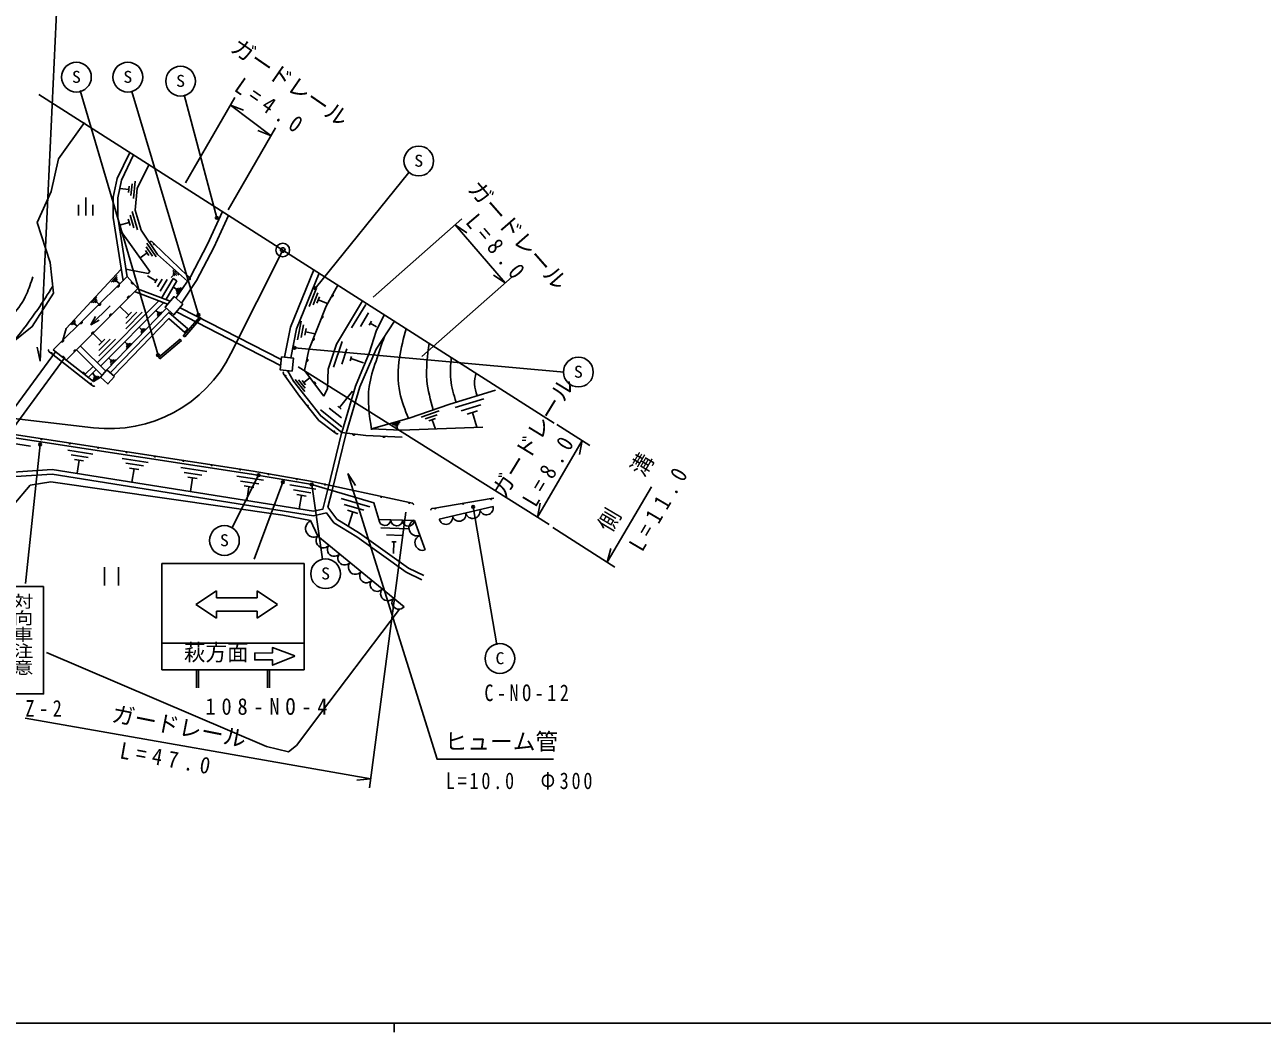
# Model space of a CAD drawing. Units: millimetres, scale not verified. Extents: x 40000 to 680000, y 20000 to 380000.
# Drawn here: x 227280 to 363711, y 204000 to 315096 of the extents above; entities that cross this region are included whole.
import ezdxf
from ezdxf.enums import TextEntityAlignment as Align

# ---------------------------------------------------------------- set-up
doc = ezdxf.new("R2010")
doc.units = ezdxf.units.MM
doc.header["$LTSCALE"] = 1000
doc.header["$PDMODE"] = 32
doc.header["$PDSIZE"] = 500
doc.layers.add('M-BGD', color=7, linetype='Continuous', lineweight=25)
doc.layers.add('M-TTL-BAND', color=7, linetype='Continuous', lineweight=25)
doc.layers.add('M-OTRS', color=6, linetype='Continuous')
doc.styles.add('@ＭＳ ゴシック', font='')
doc.styles.add('ＭＳ ゴシック', font='')
doc.styles.get('@ＭＳ ゴシック').set_extended_font_data('@MS Gothic')
doc.styles.get('ＭＳ ゴシック').set_extended_font_data('MS Gothic')

msp = doc.modelspace()

# ---------------------------------------------------------------- linework, layer by layer
at = {"layer": 'M-BGD'}
for p, q in [((241973, 278655), (233391, 307845)), ((246424, 283106), (239069, 307729)), ((248453, 293804), (244863, 307381)), ((244990, 297671), (250456, 307091)), ((249954, 306226), (254431, 302853)), ((249954, 306226), (251405, 305659)), ((254932, 303718), (249702, 294704)), ((254431, 302853), (252980, 303420)), ((259312, 286029), (269606, 298810)), ((238990, 296269), (239109, 297556)), ((239440, 297830), (239265, 295938)), ((238747, 296940), (237763, 297031)), ((238779, 297281), (238716, 296600)), ((233204, 295245), (233204, 294045)), ((234004, 296045), (234004, 294045)), ((234804, 295245), (234804, 294045)), ((238122, 286863), (237037, 293831)), ((238676, 293669), (238886, 292943)), ((239302, 292714), (238905, 294086)), ((239134, 294502), (239719, 292485)), ((265705, 285067), (275484, 293686)), ((238781, 293306), (237732, 293002)), ((274734, 293025), (280258, 286621)), ((274734, 293025), (276032, 292163)), ((241353, 289594), (240661, 290603)), ((240736, 291003), (241754, 289519)), ((241553, 290945), (241337, 291152)), ((245233, 287420), (241553, 290945)), ((240770, 289935), (239998, 289406)), ((240586, 290203), (240953, 289668)), ((250014, 278838), (255724, 290253)), ((243593, 288073), (244264, 287473)), ((244061, 287462), (243604, 287870)), ((256570, 281763), (259144, 288072)), ((236798, 286719), (237478, 287452)), ((237487, 287226), (237024, 286727)), ((237250, 286736), (237495, 287000)), ((237373, 286868), (237754, 286514)), ((241733, 286865), (240826, 287404)), ((241861, 287080), (241605, 286650)), ((242418, 287039), (241907, 286180)), ((242976, 286999), (242209, 285709)), ((242347, 284963), (243635, 287129)), ((242821, 284781), (244065, 286874)), ((243736, 287558), (243425, 287209)), ((243616, 287666), (243857, 287450)), ((243635, 287129), (244065, 286874)), ((245449, 287212), (245233, 287420)), ((281008, 287282), (271047, 278503)), ((280258, 286621), (278960, 287482)), ((239398, 285669), (243020, 284276)), ((239707, 285979), (243296, 284598)), ((244052, 285907), (243662, 286164)), ((244141, 286042), (243963, 285771)), ((244004, 285572), (244341, 286083)), ((244540, 286124), (244045, 285372)), ((258621, 284039), (259414, 285984)), ((259598, 285546), (259059, 284224)), ((236711, 284111), (234567, 282013)), ((234625, 284430), (235237, 285090)), ((235244, 284886), (234828, 284437)), ((235032, 284445), (235252, 284683)), ((235142, 284564), (235485, 284246)), ((242058, 284646), (235260, 277819)), ((242569, 284449), (235614, 277466)), ((236325, 277055), (242892, 283828)), ((238737, 283085), (237779, 284039)), ((244397, 283892), (255560, 278174)), ((259497, 284408), (259783, 285108)), ((259640, 284758), (260651, 284345)), ((263317, 281679), (264877, 284241)), ((232378, 282018), (232854, 282531)), ((239067, 283417), (238406, 282753)), ((238408, 282165), (239655, 283418)), ((240243, 283419), (238409, 281577)), ((241977, 283351), (241715, 283604)), ((242065, 283442), (241890, 283260)), ((241893, 283102), (242223, 283445)), ((242382, 283448), (241896, 282944)), ((243996, 283423), (255490, 277536)), ((244760, 280796), (246553, 282863)), ((244911, 280665), (246704, 282732)), ((246553, 282863), (246704, 282732)), ((264283, 281822), (265193, 283317)), ((232860, 282373), (232536, 282024)), ((232694, 282030), (232866, 282215)), ((232780, 282122), (233047, 281875)), ((235764, 280102), (234806, 281056)), ((235764, 280102), (234806, 281056)), ((240160, 281496), (239898, 281748)), ((240248, 281586), (240073, 281405)), ((240076, 281246), (240406, 281589)), ((240564, 281592), (240079, 281088)), ((244932, 281171), (245260, 281549)), ((255926, 278433), (256570, 281763)), ((257362, 280334), (257761, 282396)), ((258027, 282002), (257756, 280600)), ((258149, 280866), (258293, 281609)), ((258221, 281237), (259293, 281030)), ((265248, 281966), (265508, 282393)), ((265378, 282180), (266049, 281771)), ((236094, 280434), (235434, 279771)), ((236094, 280434), (235434, 279771)), ((235435, 279182), (236682, 280435)), ((235435, 279182), (236682, 280435)), ((237271, 280436), (235436, 278594)), ((237271, 280436), (235436, 278594)), ((238567, 279866), (238267, 280154)), ((238667, 279969), (238467, 279762)), ((238470, 279581), (238848, 279973)), ((239029, 279976), (238474, 279400)), ((242039, 278391), (244423, 280416)), ((242169, 278239), (244553, 280264)), ((244423, 280416), (244553, 280264)), ((244760, 280796), (244911, 280665)), ((261328, 277324), (262260, 280175)), ((221790, 266926), (230665, 279036)), ((228995, 278010), (228644, 279527)), ((229975, 279043), (230212, 278858)), ((230212, 278858), (234540, 275476)), ((230398, 279244), (234863, 275762)), ((235806, 276427), (232986, 279241)), ((236201, 276881), (233410, 279666)), ((236811, 278073), (236511, 278362)), ((242039, 278391), (242169, 278239)), ((257013, 279483), (286765, 276795)), ((262235, 277684), (262779, 279348)), ((263142, 278045), (263298, 278520)), ((222720, 266165), (231612, 278298)), ((233933, 276578), (234810, 277421)), ((234279, 276217), (235164, 277068)), ((236911, 278177), (236711, 277969)), ((236715, 277788), (237092, 278180)), ((237273, 278183), (236718, 277607)), ((257428, 277366), (285108, 259992)), ((263220, 278283), (264619, 277825)), ((235004, 276321), (234790, 276677)), ((235479, 276307), (234793, 275895)), ((234837, 276071), (235303, 276351)), ((234863, 275762), (235624, 276219)), ((235127, 276395), (234880, 276246)), ((255823, 276596), (255996, 276351)), ((255996, 276351), (257557, 274139)), ((258142, 274640), (257092, 275977)), ((257474, 275931), (258188, 275021)), ((258234, 275403), (257856, 275885)), ((258045, 275644), (258740, 276190)), ((234540, 275476), (234776, 275291)), ((261983, 272877), (263397, 274677)), ((215638, 272902), (234852, 270650)), ((257557, 274139), (259704, 271472)), ((262179, 272723), (261786, 273032)), ((274748, 272873), (277903, 273839)), ((277553, 273180), (275407, 272523)), ((262235, 270771), (259877, 272625)), ((262207, 271747), (260831, 272829)), ((270987, 271840), (272973, 272523)), ((272765, 272096), (271414, 271632)), ((271841, 271423), (272556, 271669)), ((272199, 271546), (272553, 270513)), ((276066, 272173), (277202, 272521)), ((276634, 272347), (277137, 270706)), ((252460, 265882), (222856, 270394)), ((259704, 271472), (261363, 270204)), ((260676, 263859), (262221, 270195)), ((261363, 270204), (261601, 270021)), ((267786, 271025), (268652, 271269)), ((268553, 271092), (267964, 270926)), ((268141, 270826), (268453, 270914)), ((268297, 270870), (268424, 270420)), ((289591, 268717), (285938, 271010)), ((224173, 269204), (227929, 268631)), ((228972, 268823), (227357, 253482)), ((261162, 263741), (262707, 270077)), ((283802, 260811), (288744, 269249)), ((288744, 269249), (288432, 267723)), ((232013, 268173), (234781, 267751)), ((234271, 267376), (232389, 267663)), ((232764, 267152), (233761, 267001)), ((233262, 267076), (233043, 265637)), ((238036, 267267), (240903, 266830)), ((240375, 266442), (238425, 266738)), ((238814, 266210), (239846, 266053)), ((239330, 266131), (239103, 264641)), ((244474, 266262), (247341, 265825)), ((246812, 265437), (244863, 265734)), ((245252, 265205), (246284, 265048)), ((245768, 265126), (245541, 263636)), ((253063, 265421), (250152, 259669)), ((250652, 265332), (253618, 264880)), ((253071, 264478), (251055, 264785)), ((258787, 264781), (252460, 265882)), ((269682, 262415), (258787, 264781)), ((262882, 265600), (263731, 264294)), ((251457, 264238), (252524, 264076)), ((251991, 264157), (251756, 262615)), ((255742, 264654), (252560, 256176)), ((256514, 264358), (259373, 263873)), ((258838, 263493), (256894, 263823)), ((260111, 256163), (258913, 264413)), ((260712, 261895), (261162, 263741)), ((291497, 255830), (296374, 264155)), ((257274, 263288), (258303, 263113)), ((257788, 263201), (257536, 261714)), ((262157, 262869), (265318, 261923)), ((264661, 261568), (262511, 262212)), ((269976, 262351), (269682, 262415)), ((278687, 262848), (272505, 261803)), ((278914, 261984), (272960, 260575)), ((278983, 262898), (278687, 262848)), ((283802, 260811), (284113, 262338)), ((262866, 261554), (264004, 261214)), ((263435, 261384), (262943, 259740)), ((265296, 230954), (269294, 261339)), ((272505, 261803), (272210, 261752)), ((276717, 261928), (279310, 246705)), ((259607, 258686), (258766, 260415)), ((270233, 260434), (266326, 260544)), ((266549, 259638), (269547, 259517)), ((271443, 257188), (270233, 260434)), ((285516, 259657), (292339, 255291)), ((269094, 250928), (259607, 258686)), ((267144, 258863), (268892, 258793)), ((267738, 258089), (268237, 258069)), ((267988, 258079), (267935, 256777)), ((291497, 255830), (291893, 257336)), ((236086, 255281), (236086, 253281)), ((237606, 253281), (237606, 255281)), ((246158, 251166), (248408, 252666)), ((248408, 252666), (248408, 251916)), ((252908, 251916), (252908, 252666)), ((252908, 252666), (255158, 251166)), ((248408, 249666), (246158, 251166)), ((248408, 251916), (250658, 251916)), ((250658, 251916), (252908, 251916)), ((255158, 251166), (252908, 249666)), ((250658, 250416), (248408, 250416)), ((248408, 250416), (248408, 249666)), ((252908, 250416), (250658, 250416)), ((252908, 249666), (252908, 250416)), ((242410, 246897), (258075, 246897)), ((246226, 243971), (246226, 241971)), ((246426, 243971), (246426, 241971)), ((254058, 243971), (254058, 241971)), ((254258, 243971), (254258, 241971)), ((227323, 238624), (265426, 231946)), ((265426, 231946), (263876, 231791))]:
    msp.add_line(p, q, dxfattribs=at)
for points in [[(228995, 278010), (231063, 322716), (243896, 322716)], [(285635, 271181), (255724, 290253), (228842, 307393)], [(213786, 275328), (217189, 275746), (221468, 276924), (225994, 280148), (228102, 281822), (230458, 285480), (230086, 288891), (228660, 293293), (230210, 296703), (231016, 300300), (233869, 304330)], [(238853, 301010), (237478, 298127), (237037, 296078), (237037, 293831)], [(239278, 300739), (237954, 297965), (237537, 296025), (237537, 293870), (238561, 287296)], [(240961, 299666), (239681, 297026), (239460, 294646), (240099, 292443), (241928, 289777), (245230, 286826)], [(243947, 284933), (245543, 287288), (247424, 290898), (249075, 294492)], [(244559, 284411), (246231, 286878), (248142, 290545), (249756, 294058)], [(237741, 292561), (241069, 287904), (240870, 287684), (238430, 288137)], [(241103, 291169), (241120, 291186), (241153, 291204), (241187, 291213), (241229, 291214), (241264, 291206), (241302, 291186), (241337, 291152)], [(231479, 280311), (231835, 281617), (237869, 288123)], [(230398, 279244), (238588, 287323), (239737, 286009), (231856, 278107)], [(239063, 286779), (239044, 286746), (239034, 286713), (239031, 286670), (239037, 286636), (239052, 286601), (239083, 286565), (239116, 286546), (239149, 286535), (239192, 286532), (239226, 286538), (239261, 286553)], [(245449, 287212), (245484, 287179), (245502, 287154), (245515, 287116), (245520, 287086), (245516, 287057), (245505, 287018), (245488, 286992), (245476, 286979)], [(259744, 287689), (257244, 281562), (256624, 278357)], [(237457, 286207), (237491, 286190), (237525, 286181), (237567, 286181), (237601, 286189), (237635, 286206), (237669, 286240), (237687, 286274), (237695, 286308), (237696, 286350), (237687, 286384), (237671, 286418)], [(238858, 285127), (238824, 285144), (238790, 285153), (238747, 285153), (238713, 285144), (238680, 285127), (238646, 285093), (238629, 285059), (238620, 285025), (238620, 284983), (238629, 284949), (238646, 284915)], [(261782, 286390), (260507, 284079), (258603, 279241), (258140, 276977), (260250, 274146)], [(261072, 285103), (261109, 285096), (261144, 285097), (261185, 285109), (261215, 285127), (261243, 285153), (261266, 285195), (261273, 285232), (261272, 285267), (261260, 285308), (261242, 285338), (261217, 285366)], [(235410, 284188), (235444, 284171), (235477, 284162), (235520, 284162), (235554, 284170), (235588, 284187), (235622, 284220), (235639, 284254), (235648, 284288), (235648, 284330), (235640, 284364), (235623, 284398)], [(264532, 284636), (261639, 279884), (260739, 277131), (260662, 274995), (260250, 274146)], [(235477, 282512), (234567, 282013), (235085, 282912)], [(236887, 283152), (236853, 283169), (236820, 283177), (236777, 283177), (236743, 283169), (236709, 283152), (236675, 283118), (236658, 283084), (236650, 283050), (236650, 283007), (236659, 282974), (236676, 282940)], [(236702, 276726), (243152, 283377), (245260, 281549)], [(237080, 276397), (243181, 282690), (244932, 281171)], [(259976, 282730), (260014, 282728), (260049, 282733), (260087, 282750), (260115, 282772), (260140, 282801), (260157, 282846), (260159, 282883), (260153, 282918), (260136, 282957), (260115, 282985), (260086, 283009)], [(266922, 283112), (266027, 281314), (265261, 278888), (263728, 275249), (262222, 270145)], [(233362, 282168), (233396, 282151), (233430, 282142), (233473, 282142), (233507, 282150), (233541, 282167), (233575, 282201), (233592, 282234), (233601, 282268), (233601, 282311), (233593, 282345), (233576, 282379)], [(234917, 281177), (234883, 281193), (234849, 281202), (234807, 281202), (234773, 281193), (234739, 281176), (234705, 281142), (234688, 281108), (234680, 281074), (234680, 281032), (234688, 280998), (234705, 280964)], [(262707, 270077), (264239, 275185), (266027, 279335), (268028, 282407)], [(231315, 280149), (231349, 280131), (231383, 280123), (231425, 280122), (231459, 280131), (231493, 280147), (231527, 280181), (231545, 280215), (231553, 280249), (231554, 280291), (231545, 280325), (231529, 280359)], [(259024, 280311), (259062, 280309), (259096, 280315), (259135, 280332), (259163, 280353), (259187, 280382), (259205, 280427), (259207, 280465), (259201, 280499), (259184, 280538), (259163, 280566), (259134, 280590)], [(229975, 279043), (229937, 279073), (229918, 279096), (229900, 279132), (229892, 279161), (229893, 279191), (229901, 279231), (229915, 279258), (229926, 279272)], [(231633, 278281), (231645, 278317), (231650, 278352), (231644, 278394), (231632, 278426), (231611, 278458), (231573, 278488), (231537, 278500), (231503, 278504), (231460, 278499), (231428, 278487), (231396, 278466)], [(232947, 279201), (232913, 279218), (232879, 279226), (232837, 279226), (232803, 279218), (232769, 279201), (232735, 279167), (232718, 279133), (232709, 279099), (232710, 279057), (232718, 279023), (232735, 278989)], [(256237, 276967), (256905, 275793), (259915, 271959), (262239, 270132)], [(258341, 277962), (258379, 277966), (258412, 277978), (258447, 278001), (258471, 278027), (258490, 278060), (258500, 278107), (258495, 278145), (258483, 278178), (258460, 278213), (258434, 278237), (258401, 278256)], [(233865, 276540), (233878, 276576), (233882, 276610), (233877, 276653), (233864, 276685), (233843, 276717), (233806, 276746), (233770, 276759), (233735, 276763), (233693, 276758), (233660, 276745), (233629, 276724)], [(255823, 276596), (255795, 276636), (255783, 276664), (255777, 276703), (255778, 276733), (255787, 276762), (255806, 276797), (255827, 276820), (255842, 276830)], [(259284, 275441), (259306, 275472), (259319, 275505), (259326, 275547), (259322, 275581), (259310, 275617), (259281, 275656), (259250, 275678), (259218, 275691), (259176, 275697), (259141, 275693), (259105, 275682)], [(235010, 275298), (234996, 275279), (234964, 275258), (234931, 275246), (234889, 275241), (234855, 275245), (234814, 275261), (234776, 275291)], [(265497, 270541), (269648, 271711), (274147, 273256), (279195, 274801)], [(265497, 270541), (268755, 270406), (277787, 270715)], [(222306, 270119), (252295, 265551), (258787, 264451), (265776, 262360), (266326, 260544)], [(261836, 270031), (261821, 270012), (261790, 269991), (261757, 269978), (261715, 269972), (261680, 269976), (261640, 269992), (261601, 270021)], [(268900, 269630), (264878, 269821), (262239, 270132)], [(263410, 269994), (263417, 269957), (263432, 269925), (263458, 269892), (263486, 269870), (263520, 269854), (263568, 269849), (263605, 269856), (263637, 269871), (263670, 269897), (263691, 269925), (263707, 269959)], [(266739, 269733), (266749, 269696), (266766, 269665), (266795, 269634), (266824, 269615), (266859, 269601), (266907, 269599), (266944, 269609), (266974, 269626), (267006, 269654), (267025, 269683), (267039, 269719)], [(222694, 265557), (230316, 266059), (259097, 261457), (260146, 261686), (260682, 263884)], [(222261, 265028), (230293, 265557), (259112, 260948), (260558, 261264)], [(226088, 262208), (227882, 264322), (230156, 264701), (255742, 261005), (258766, 260415)], [(262882, 265600), (272746, 234099), (285579, 234099)], [(269976, 262351), (270022, 262341), (270051, 262329), (270082, 262304), (270102, 262281), (270114, 262254), (270124, 262215), (270123, 262184), (270120, 262167)], [(260558, 261264), (261356, 260191), (263908, 258629), (269317, 254743), (271069, 253905)], [(260712, 261895), (261699, 260567), (264185, 259046), (269573, 255175), (271285, 254356)], [(272057, 261575), (272053, 261598), (272059, 261636), (272072, 261668), (272096, 261703), (272123, 261726), (272162, 261744), (272210, 261752)], [(229696, 245860), (253945, 235519), (256370, 234912), (257236, 235605), (260788, 240369), (268580, 250647)], [(257069, 245454), (254600, 244477), (254593, 245077), (252643, 245054), (252634, 245804), (254584, 245826), (254577, 246426), (257068, 245507)]]:
    msp.add_lwpolyline(points, dxfattribs=at)
for points in [[(244721, 284272), (243730, 283112), (242745, 283953), (243737, 285113)], [(255592, 278469), (255438, 277054), (256757, 276910), (256911, 278325)], [(237170, 276319), (236452, 275497), (235624, 276219), (236341, 277042)], [(258075, 255676), (242410, 255676), (242410, 243971), (258075, 243971)], [(229360, 253152), (223976, 253152), (223976, 241307), (229360, 241307)]]:
    msp.add_lwpolyline(points, close=True, dxfattribs=at)
for centre, radius in [((232978, 309320), 1642), ((238646, 309320), 1642), ((244463, 308873), 1642), ((270716, 300072), 1642), ((248453, 293804), 150), ((248453, 293804), 90), ((248453, 293804), 30), ((241519, 290909), 50), ((241519, 290909), 30), ((241519, 290909), 10), ((255724, 290253), 750), ((255724, 290253), 30), ((245198, 287384), 50), ((245198, 287384), 30), ((245198, 287384), 10), ((259312, 286029), 150), ((259312, 286029), 90), ((259312, 286029), 30), ((246424, 283106), 150), ((246424, 283106), 90), ((246424, 283106), 30), ((230242, 278898), 50), ((230242, 278898), 30), ((230242, 278898), 10), ((241973, 278655), 150), ((241973, 278655), 90), ((241973, 278655), 30), ((257013, 279483), 150), ((257013, 279483), 90), ((257013, 279483), 30), ((288317, 276803), 1642), ((256037, 276380), 50), ((256037, 276380), 30), ((256037, 276380), 10), ((234571, 275515), 50), ((234571, 275515), 30), ((234571, 275515), 10), ((258476, 273078), 50), ((258476, 273078), 30), ((258476, 273078), 10), ((261394, 270243), 50), ((261394, 270243), 30), ((261394, 270243), 10), ((228972, 268823), 150), ((228972, 268823), 90), ((228972, 268823), 30), ((229112, 269390), 50), ((229112, 269390), 30), ((229112, 269390), 10), ((232244, 268912), 50), ((232244, 268912), 30), ((232244, 268912), 10), ((235375, 268435), 50), ((235375, 268435), 30), ((235375, 268435), 10), ((238507, 267958), 50), ((238507, 267958), 30), ((238507, 267958), 10), ((241638, 267480), 50), ((241638, 267480), 30), ((241638, 267480), 10), ((244770, 267003), 50), ((244770, 267003), 30), ((244770, 267003), 10), ((247902, 266526), 50), ((247902, 266526), 30), ((247902, 266526), 10), ((251033, 266048), 50), ((251033, 266048), 30), ((251033, 266048), 10), ((253063, 265421), 150), ((253063, 265421), 90), ((253063, 265421), 30), ((254158, 265535), 50), ((254158, 265535), 30), ((254158, 265535), 10), ((255742, 264654), 150), ((255742, 264654), 90), ((255742, 264654), 30), ((257279, 264993), 50), ((257279, 264993), 30), ((257279, 264993), 10), ((258913, 264413), 150), ((258913, 264413), 90), ((258913, 264413), 30), ((260385, 264383), 50), ((260385, 264383), 30), ((260385, 264383), 10), ((263481, 263711), 50), ((263481, 263711), 30), ((263481, 263711), 10), ((266576, 263038), 50), ((266576, 263038), 30), ((266576, 263038), 10), ((269672, 262366), 50), ((269672, 262366), 30), ((269672, 262366), 10), ((275604, 262276), 50), ((275604, 262276), 30), ((275604, 262276), 10), ((276717, 261928), 150), ((276717, 261928), 90), ((276717, 261928), 30), ((278695, 262799), 50), ((278695, 262799), 30), ((278695, 262799), 10), ((272514, 261753), 50), ((272514, 261753), 30), ((272514, 261753), 10), ((249293, 258225), 1642), ((260447, 254560), 1642), ((279668, 245214), 1642)]:
    msp.add_circle(centre, radius, dxfattribs=at)
for centre, radius, start, end in [((236598, 285548), 15000, 263.31445, 333.42529), ((278184, 261812), 750, 193.31363, 13.31363), ((273708, 260752), 750, 193.31363, 13.31363), ((275168, 261098), 750, 193.31363, 13.31363), ((276676, 261455), 800, 193.31363, 13.31363), ((259191, 259540), 950, 115.9423, 295.9423), ((266984, 260526), 650, 178.38646, 358.38646), ((268283, 260489), 650, 178.38646, 358.38646), ((269583, 260452), 650, 178.38646, 358.38646), ((270535, 259624), 900, 110.44955, 290.44955), ((260192, 258208), 800, 140.72597, 320.72597), ((271146, 257984), 850, 110.44955, 290.44955), ((261391, 257226), 750, 140.72597, 320.72597), ((262553, 256277), 750, 140.72597, 320.72597), ((263753, 255296), 800, 140.72597, 320.72597), ((264952, 254314), 750, 140.72597, 320.72597), ((266114, 253365), 750, 140.72597, 320.72597), ((267314, 252384), 800, 140.72597, 320.72597), ((268513, 251402), 750, 140.72597, 320.72597)]:
    msp.add_arc(centre, radius, start, end, dxfattribs=at)
for points, knots in [([(220436, 277874), (221631, 278937), (222826, 280000), (224017, 281119), (225371, 282390), (226720, 283733), (227478, 285383), (227758, 285993), (227958, 286646), (228157, 287298)], [0, 0, 0, 0, 1, 1, 1, 2, 2, 2, 3, 3, 3, 3]), ([(226160, 280280), (227032, 281410), (227904, 282540), (228714, 283714), (229288, 284548), (229831, 285404), (230373, 286260)], [0, 0, 0, 0, 1, 1, 1, 2, 2, 2, 2]), ([(269330, 281577), (269042, 280517), (268753, 279457), (268590, 278365), (268400, 277096), (268378, 275782), (268634, 274536), (268835, 273560), (269205, 272625), (269575, 271690)], [0, 0, 0, 0, 1, 1, 1, 2, 2, 2, 3, 3, 3, 3]), ([(266935, 280728), (266625, 279825), (266315, 278922), (266007, 278009), (265696, 277086), (265386, 276153), (265250, 275204), (265027, 273645), (265272, 272042), (265517, 270439)], [0, 0, 0, 0, 1, 1, 1, 2, 2, 2, 3, 3, 3, 3]), ([(271850, 279970), (271673, 278596), (271497, 277223), (271618, 275871), (271715, 274778), (272008, 273700), (272301, 272622)], [0, 0, 0, 0, 1, 1, 1, 2, 2, 2, 2]), ([(274300, 278408), (274231, 277587), (274162, 276766), (274245, 275961), (274331, 275118), (274584, 274293), (274837, 273467)], [0, 0, 0, 0, 1, 1, 1, 2, 2, 2, 2]), ([(277019, 276674), (276937, 276272), (276856, 275869), (276872, 275471), (276889, 275036), (277023, 274607), (277157, 274178)], [0, 0, 0, 0, 1, 1, 1, 2, 2, 2, 2])]:
    msp.add_open_spline(points, degree=3, knots=knots, dxfattribs=at)
at = {"layer": 'M-OTRS'}
msp.add_point((255724, 290253), dxfattribs=at)
at = {"layer": 'M-TTL-BAND'}
for p, q in [((40000, 205000), (579000, 205000)), ((268000, 205000), (268000, 204000))]:
    msp.add_line(p, q, dxfattribs=at)

# ---------------------------------------------------------------- texts
at = {"layer": 'M-BGD', "style": 'ＭＳ ゴシック'}
for rotation, p in [(325.4, (249528, 311809)), (311.2, (275616, 296580)), (58.6, (280658, 262445)), (348.8, (236654, 237750))]:
    msp.add_text('ガードレール', height=1833, rotation=rotation, dxfattribs=at).set_placement(p, align=Align.BOTTOM_LEFT)
for s, height, width, p in [('S', 1320, 1.1, (232483, 308294)), ('S', 1320, 1.1, (238151, 308294)), ('S', 1320, 1.1, (243968, 307847)), ('S', 1320, 1.1, (270221, 299046)), ('S', 1320, 1.1, (287822, 275777)), ('S', 1320, 1.1, (248798, 257199)), ('S', 1320, 1.1, (259952, 253534)), ('萩方面', 1833, 0.95, (244826, 244426)), ('C', 1320, 1.1, (279173, 244188))]:
    msp.add_text(s, height=height, dxfattribs=dict(at, width=width)).set_placement(p, align=Align.BOTTOM_LEFT)
at = {"layer": 'M-BGD'}
for s, height, rotation, style, width, p in [('側\u3000\u3000溝', 1833, 59.4, 'ＭＳ ゴシック', 0.95, (292365, 258705)), ('対向車注意', 1672, 270, '@ＭＳ ゴシック', 0.8, (225724, 252441))]:
    msp.add_text(s, height=height, rotation=rotation, dxfattribs=dict(at, style=style, width=width)).set_placement(p, align=Align.BOTTOM_LEFT)
at = {"layer": 'M-BGD', "style": 'ＭＳ ゴシック'}
msp.add_text('ヒューム管', height=1833, dxfattribs=at).set_placement((273579, 234599), align=Align.BOTTOM_LEFT)
at = {"layer": 'M-BGD', "char_height": 1833, "attachment_point": 7, "style": 'ＭＳ ゴシック'}
for s, insert, rotation in [('\\T1.61;\\W0.9;L=4.0', (250233, 307861), 325.1), ('\\T1.61;\\W0.9;L=8.0', (275757, 293266), 310.3), ('\\T1.61;\\W0.9;L=8.0', (283621, 261765), 59.1), ('\\T1.59;\\W0.9;L=11.0', (295377, 256859), 59.6), ('\\T1.59;\\W0.9;L=47.0', (237660, 234187), 349.9)]:
    msp.add_mtext(s, dxfattribs=dict(at, insert=insert, rotation=rotation))
for s, insert in [('\\T1.39;\\W0.8;C-NO-12', (277955, 240486)), ('\\T1.51;\\W0.8;Z-2', (227353, 238801)), ('\\T1.57;\\W0.9;108-NO-4', (247207, 238977)), ('\\T1.31;\\W0.8;L=10.0\\~\\~Φ300', (273700, 230758))]:
    msp.add_mtext(s, dxfattribs=dict(at, insert=insert))

doc.saveas('drawing.dxf')
